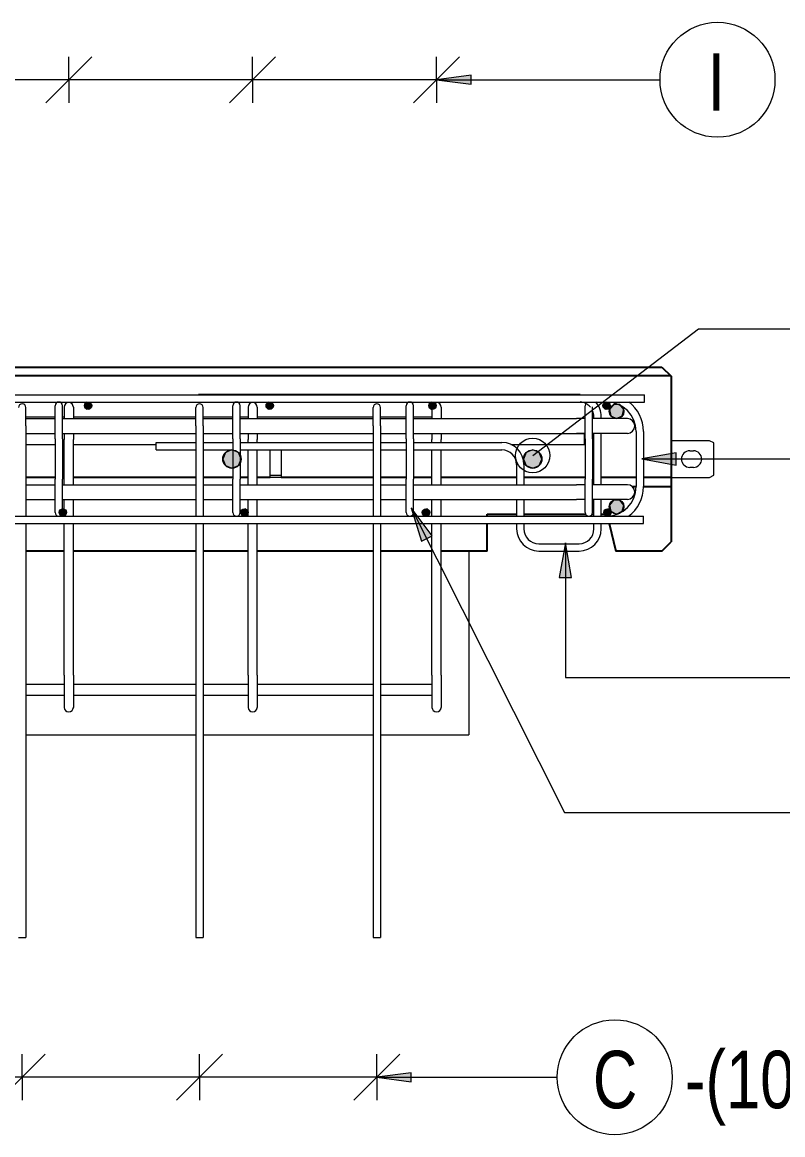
# Model space of a CAD drawing. Header units: millimetres. Extents: x 15401 to 36280, y -2060 to 13564.
# Drawn here: x 30357 to 31184, y 12279 to 13489 of the extents above; entities that cross this region are included whole.
import ezdxf

# ---------------------------------------------------------------- set-up
doc = ezdxf.new("R2010")
doc.units = ezdxf.units.MM
for name, color, linetype, lineweight in [('A-ANNO-DIMS', 211, 'Continuous', 9), ('A-ANNO-DIMS-25', 211, 'Continuous', 9), ('A-GENM', 13, 'Continuous', 18), ('A-WALL', 113, 'Continuous', 25), ('S-BEAM', 12, 'Continuous', 18), ('S-RBAR', 171, 'Continuous', 18), ('S-RBAR-IDEN', 171, 'Continuous', 9)]:
    doc.layers.add(name, color=color, linetype=linetype, lineweight=lineweight)
doc.styles.add('Arial_2', font='arial.ttf', dxfattribs={"height": 59.53125})
doc.styles.add('Nirmala UI Semilight', font='NirmalaS.ttf', dxfattribs={"width": 0.8, "height": 100})
doc.styles.add('Nirmala UI Semilight_1', font='NirmalaS.ttf', dxfattribs={"width": 0.8, "height": 62.5})
doc.dimstyles.new('Arrow_Filled_-_2_5_NI_UI_2', dxfattribs={"dimscale": 304.8, "dimtxt": 65.460247, "dimasz": 0.164042, "dimexe": 0.082021, "dimexo": 0.0625, "dimgap": 0.082021, "dimtad": 1, "dimdec": 4, "dimzin": 0, "dimdsep": 46, "dimtxsty": 'Nirmala UI Semilight', "dimblk1": 'OBLIQUE', "dimblk2": 'OBLIQUE', "dimsah": 1, "dimcen": 0.09, "dimazin": 0, "dimtfac": 1, "dimtdec": 4, "dimtix": 1, "dimtmove": 0, "dimatfit": 3, "dimfxl": 0.082021, "dimfxlon": 1, "dimtvp": 1, "dimtolj": 1, "dimtzin": 0, "dimarcsym": 2})
doc.dimstyles.new('Arrow_Filled_-_2_5_NI_UI_3', dxfattribs={"dimscale": 304.8, "dimtxt": 65.460247, "dimasz": 0.164042, "dimexe": 0.082021, "dimexo": 0.0625, "dimgap": 0.082021, "dimtad": 1, "dimdec": 4, "dimzin": 0, "dimdsep": 46, "dimtxsty": 'Arial_2', "dimblk1": 'OBLIQUE', "dimblk2": 'OBLIQUE', "dimsah": 1, "dimcen": 0.09, "dimazin": 0, "dimtfac": 1, "dimtdec": 4, "dimtix": 1, "dimtmove": 0, "dimatfit": 3, "dimfxl": 0.082021, "dimfxlon": 1, "dimtvp": 1, "dimtolj": 1, "dimtzin": 0, "dimarcsym": 2})

# ---------------------------------------------------------------- blocks, each defined once
blk = doc.blocks.new('M_Rectangular Corbel - M_Rectangular Corbel-1451328-Elevation Top 1')
at = {"layer": 'S-BEAM'}
for p, q in [((20244.6, 12913.8), (20244.6, 12713.8)), ((19763.1, 12713.8), (19947.8, 12713.8)), ((19955.8, 12713.8), (20140.6, 12713.8)), ((20148.6, 12713.8), (20244.6, 12713.8))]:
    blk.add_line(p, q, dxfattribs=at)
blk = doc.blocks.new('RR spread anchor face based - RR-SA-4_0-180-V8-Elevation Top 1')
at = {"layer": 'A-GENM'}
for p, q in [((20028.6, 12996.3), (20028.6, 13023.8)), ((20040.6, 13023.8), (20040.6, 12996.3)), ((20028.6, 12993.8), (20028.6, 12996.3)), ((20028.6, 12996.3), (20040.6, 12996.3)), ((20040.6, 12993.8), (20028.6, 12993.8)), ((20040.6, 12996.3), (20040.6, 12993.8))]:
    blk.add_line(p, q, dxfattribs=at)
blk = doc.blocks.new('RR spread anchor face based - RR-SA-3_0-200-1726827-Elevation Top 1')
at = {"layer": 'A-GENM'}
for p, q in [((20506.1, 13033.8), (20464.6, 13033.8)), ((20511.1, 13031.3), (20506.1, 13033.8)), ((20511.1, 12996.3), (20511.1, 13031.3)), ((20484.8, 13022.8), (20488.8, 13022.8)), ((20488.8, 13004.8), (20484.8, 13004.8)), ((20464.6, 12993.8), (20506.1, 12993.8)), ((20506.1, 12993.8), (20511.1, 12996.3))]:
    blk.add_line(p, q, dxfattribs=at)
for centre, start, end in [((20484.8, 13013.8), 90, 270), ((20488.8, 13013.8), 270, 90)]:
    blk.add_arc(centre, 9, start, end, dxfattribs=at)
blk = doc.blocks.new('DIMBLOCK148-Elevation Top 1')
at = {"layer": 'A-ANNO-DIMS-25'}
for p, q in [((30550.2, 12341.7), (30575.2, 12366.7)), ((30550.2, 12341.7), (30550.2, 12366.7)), ((30742.9, 12341.7), (30767.9, 12366.7)), ((30742.9, 12341.7), (30742.9, 12366.7)), ((30550.2, 12341.7), (30525.2, 12316.7)), ((30742.9, 12341.7), (30550.2, 12341.7)), ((30550.2, 12341.7), (30550.2, 12316.7)), ((30742.9, 12341.7), (30717.9, 12316.7)), ((30742.9, 12341.7), (30742.9, 12316.7))]:
    blk.add_line(p, q, dxfattribs=at)
blk = doc.blocks.new('_Oblique')
at = {"color": 0, "linetype": 'ByBlock', "lineweight": -2}
blk.add_line((-0.5, -0.5), (0.5, 0.5), dxfattribs=at)
blk = doc.blocks.new('DIMBLOCK149-Elevation Top 1')
at = {"layer": 'A-ANNO-DIMS-25'}
for p, q in [((30357.4, 12341.7), (30382.4, 12366.7)), ((30357.4, 12341.7), (30357.4, 12366.7)), ((30550.2, 12341.7), (30575.2, 12366.7)), ((30550.2, 12341.7), (30550.2, 12366.7)), ((30357.4, 12341.7), (30332.4, 12316.7)), ((30550.2, 12341.7), (30357.4, 12341.7)), ((30357.4, 12341.7), (30357.4, 12316.7)), ((30550.2, 12341.7), (30525.2, 12316.7)), ((30550.2, 12341.7), (30550.2, 12316.7))]:
    blk.add_line(p, q, dxfattribs=at)
blk = doc.blocks.new('DIMBLOCK150-Elevation Top 1')
at = {"layer": 'A-ANNO-DIMS-25'}
for p, q in [((30164.7, 12341.7), (30189.7, 12366.7)), ((30164.7, 12341.7), (30164.7, 12366.7)), ((30357.4, 12341.7), (30382.4, 12366.7)), ((30357.4, 12341.7), (30357.4, 12366.7)), ((30164.7, 12341.7), (30139.7, 12316.7)), ((30357.4, 12341.7), (30164.7, 12341.7)), ((30164.7, 12341.7), (30164.7, 12316.7)), ((30357.4, 12341.7), (30332.4, 12316.7)), ((30357.4, 12341.7), (30357.4, 12316.7))]:
    blk.add_line(p, q, dxfattribs=at)
blk = doc.blocks.new('DIMBLOCK157-Elevation Top 1')
at = {"layer": 'A-ANNO-DIMS-25'}
for p, q in [((29008.4, 12341.7), (29033.4, 12366.7)), ((29008.4, 12341.7), (29008.4, 12366.7)), ((29201.1, 12341.7), (29226.1, 12366.7)), ((29201.1, 12341.7), (29201.1, 12366.7)), ((29393.8, 12341.7), (29418.8, 12366.7)), ((29393.8, 12341.7), (29393.8, 12366.7)), ((29586.5, 12341.7), (29611.5, 12366.7)), ((29586.5, 12341.7), (29586.5, 12366.7)), ((29779.3, 12341.7), (29804.3, 12366.7)), ((29779.3, 12341.7), (29779.3, 12366.7)), ((29972, 12341.7), (29997, 12366.7)), ((29972, 12341.7), (29972, 12366.7)), ((30164.7, 12341.7), (30189.7, 12366.7)), ((30164.7, 12341.7), (30164.7, 12366.7)), ((30357.4, 12341.7), (30382.4, 12366.7)), ((30357.4, 12341.7), (30357.4, 12366.7)), ((30550.2, 12341.7), (30575.2, 12366.7)), ((30550.2, 12341.7), (30550.2, 12366.7)), ((30742.9, 12341.7), (30767.9, 12366.7)), ((30742.9, 12341.7), (30742.9, 12366.7)), ((29008.4, 12341.7), (28983.4, 12316.7)), ((30742.9, 12341.7), (29008.4, 12341.7)), ((29201.1, 12341.7), (29008.4, 12341.7)), ((29008.4, 12341.7), (29008.4, 12316.7)), ((29201.1, 12341.7), (29176.1, 12316.7)), ((29393.8, 12341.7), (29201.1, 12341.7)), ((29201.1, 12341.7), (29201.1, 12316.7)), ((29393.8, 12341.7), (29368.8, 12316.7)), ((29586.5, 12341.7), (29393.8, 12341.7)), ((29393.8, 12341.7), (29393.8, 12316.7)), ((29586.5, 12341.7), (29561.5, 12316.7)), ((29779.3, 12341.7), (29586.5, 12341.7)), ((29586.5, 12341.7), (29586.5, 12316.7)), ((29779.3, 12341.7), (29754.3, 12316.7)), ((29972, 12341.7), (29779.3, 12341.7)), ((29779.3, 12341.7), (29779.3, 12316.7)), ((29972, 12341.7), (29947, 12316.7)), ((30164.7, 12341.7), (29972, 12341.7)), ((29972, 12341.7), (29972, 12316.7)), ((30164.7, 12341.7), (30139.7, 12316.7)), ((30357.4, 12341.7), (30164.7, 12341.7)), ((30164.7, 12341.7), (30164.7, 12316.7)), ((30357.4, 12341.7), (30332.4, 12316.7)), ((30550.2, 12341.7), (30357.4, 12341.7)), ((30357.4, 12341.7), (30357.4, 12316.7)), ((30550.2, 12341.7), (30525.2, 12316.7)), ((30742.9, 12341.7), (30550.2, 12341.7)), ((30550.2, 12341.7), (30550.2, 12316.7)), ((30742.9, 12341.7), (30717.9, 12316.7)), ((30742.9, 12341.7), (30742.9, 12316.7))]:
    blk.add_line(p, q, dxfattribs=at)
blk = doc.blocks.new('_None')
blk = doc.blocks.new('DIMBLOCK158-Elevation Top 1')
at = {"layer": 'A-ANNO-DIMS-25'}
for p, q in [((30607.9, 13426.2), (30632.9, 13451.2)), ((30607.9, 13426.2), (30607.9, 13451.2)), ((30807.9, 13426.2), (30832.9, 13451.2)), ((30807.9, 13426.2), (30807.9, 13451.2)), ((30607.9, 13426.2), (30582.9, 13401.2)), ((30807.9, 13426.2), (30607.9, 13426.2)), ((30607.9, 13426.2), (30607.9, 13401.2)), ((30807.9, 13426.2), (30782.9, 13401.2)), ((30807.9, 13426.2), (30807.9, 13401.2))]:
    blk.add_line(p, q, dxfattribs=at)
blk = doc.blocks.new('DIMBLOCK159-Elevation Top 1')
at = {"layer": 'A-ANNO-DIMS-25'}
for p, q in [((30408, 13426.2), (30433, 13451.2)), ((30408, 13426.2), (30408, 13451.2)), ((30607.9, 13426.2), (30632.9, 13451.2)), ((30607.9, 13426.2), (30607.9, 13451.2)), ((30408, 13426.2), (30383, 13401.2)), ((30607.9, 13426.2), (30408, 13426.2)), ((30408, 13426.2), (30408, 13401.2)), ((30607.9, 13426.2), (30582.9, 13401.2)), ((30607.9, 13426.2), (30607.9, 13401.2))]:
    blk.add_line(p, q, dxfattribs=at)
blk = doc.blocks.new('DIMBLOCK160-Elevation Top 1')
at = {"layer": 'A-ANNO-DIMS-25'}
for p, q in [((30208, 13426.2), (30233, 13451.2)), ((30208, 13426.2), (30208, 13451.2)), ((30408, 13426.2), (30433, 13451.2)), ((30408, 13426.2), (30408, 13451.2)), ((30208, 13426.2), (30183, 13401.2)), ((30408, 13426.2), (30208, 13426.2)), ((30208, 13426.2), (30208, 13401.2)), ((30408, 13426.2), (30383, 13401.2)), ((30408, 13426.2), (30408, 13401.2))]:
    blk.add_line(p, q, dxfattribs=at)
blk = doc.blocks.new('DIMBLOCK167-Elevation Top 1')
at = {"layer": 'A-ANNO-DIMS-25'}
for p, q in [((29008.4, 13426.2), (29033.4, 13451.2)), ((29008.4, 13426.2), (29008.4, 13451.2)), ((29208.3, 13426.2), (29233.3, 13451.2)), ((29208.3, 13426.2), (29208.3, 13451.2)), ((29408.3, 13426.2), (29433.3, 13451.2)), ((29408.3, 13426.2), (29408.3, 13451.2)), ((29608.2, 13426.2), (29633.2, 13451.2)), ((29608.2, 13426.2), (29608.2, 13451.2)), ((29808.2, 13426.2), (29833.2, 13451.2)), ((29808.2, 13426.2), (29808.2, 13451.2)), ((30008.1, 13426.2), (30033.1, 13451.2)), ((30008.1, 13426.2), (30008.1, 13451.2)), ((30208, 13426.2), (30233, 13451.2)), ((30208, 13426.2), (30208, 13451.2)), ((30408, 13426.2), (30433, 13451.2)), ((30408, 13426.2), (30408, 13451.2)), ((30607.9, 13426.2), (30632.9, 13451.2)), ((30607.9, 13426.2), (30607.9, 13451.2)), ((30807.9, 13426.2), (30832.9, 13451.2)), ((30807.9, 13426.2), (30807.9, 13451.2)), ((29008.4, 13426.2), (28983.4, 13401.2)), ((30807.9, 13426.2), (29008.4, 13426.2)), ((29208.3, 13426.2), (29008.4, 13426.2)), ((29008.4, 13426.2), (29008.4, 13401.2)), ((29208.3, 13426.2), (29183.3, 13401.2)), ((29408.3, 13426.2), (29208.3, 13426.2)), ((29208.3, 13426.2), (29208.3, 13401.2)), ((29408.3, 13426.2), (29383.3, 13401.2)), ((29608.2, 13426.2), (29408.3, 13426.2)), ((29408.3, 13426.2), (29408.3, 13401.2)), ((29608.2, 13426.2), (29583.2, 13401.2)), ((29808.2, 13426.2), (29608.2, 13426.2)), ((29608.2, 13426.2), (29608.2, 13401.2)), ((29808.2, 13426.2), (29783.2, 13401.2)), ((30008.1, 13426.2), (29808.2, 13426.2)), ((29808.2, 13426.2), (29808.2, 13401.2)), ((30008.1, 13426.2), (29983.1, 13401.2)), ((30208, 13426.2), (30008.1, 13426.2)), ((30008.1, 13426.2), (30008.1, 13401.2)), ((30208, 13426.2), (30183, 13401.2)), ((30408, 13426.2), (30208, 13426.2)), ((30208, 13426.2), (30208, 13401.2)), ((30408, 13426.2), (30383, 13401.2)), ((30607.9, 13426.2), (30408, 13426.2)), ((30408, 13426.2), (30408, 13401.2)), ((30607.9, 13426.2), (30582.9, 13401.2)), ((30807.9, 13426.2), (30607.9, 13426.2)), ((30607.9, 13426.2), (30607.9, 13401.2)), ((30807.9, 13426.2), (30782.9, 13401.2)), ((30807.9, 13426.2), (30807.9, 13401.2))]:
    blk.add_line(p, q, dxfattribs=at)
blk = doc.blocks.new('M_Rebar Tag_rfa MARK - ARROW-794226-Elevation Top 1')
at = {"layer": 'S-RBAR-IDEN'}
blk.add_circle((20403.3, 12341.7), 62.5, dxfattribs=at)

msp = doc.modelspace()

# ---------------------------------------------------------------- hatches: boundary and pattern name
at = {"layer": 'S-RBAR'}
h = msp.add_hatch(color=256, dxfattribs=at)
edge = h.paths.add_edge_path()
edge.add_arc((30428.97335, 13071.80383), 4, 0, 360)
for points in [[(30427.73729, 13067.9996), (30432.20942, 13069.45269), (30432.20942, 13074.15497), (30427.73729, 13075.60806), (30424.97335, 13071.80383)], [(30625.23351, 13067.9996), (30629.70564, 13069.45269), (30629.70564, 13074.15497), (30625.23351, 13075.60806), (30622.46957, 13071.80383), (30624.68166, 13068.75915)], [(30802.10473, 13067.9996), (30806.57686, 13069.45269), (30806.57686, 13074.15497), (30802.10473, 13075.60806), (30799.3408, 13071.80383)], [(30991.47595, 13067.9996), (30995.94808, 13069.45269), (30995.94808, 13074.15497), (30991.47595, 13075.60806), (30988.71202, 13071.80383)], [(31003.55613, 13057.80383), (31009.81078, 13060.81591), (31011.35556, 13067.584), (31007.0272, 13073.01158), (31000.08506, 13073.01158), (30995.75671, 13067.584), (30997.30148, 13060.81591)], [(30585.37655, 13003.80383), (30592.44761, 13006.73276), (30595.37655, 13013.80383), (30592.44761, 13020.8749), (30585.37655, 13023.80383), (30578.30548, 13020.8749), (30575.37655, 13013.80383), (30578.30548, 13006.73276)], [(30912.47655, 13003.80383), (30919.54761, 13006.73276), (30922.47655, 13013.80383), (30919.54761, 13020.8749), (30912.47655, 13023.80383), (30905.40548, 13020.8749), (30902.47655, 13013.80383), (30905.40548, 13006.73276)], [(31003.55613, 12954.05371), (31009.81078, 12957.06579), (31011.35556, 12963.83388), (31007.0272, 12969.26146), (31000.08506, 12969.26146), (30995.75671, 12963.83388), (30997.30148, 12957.06579)], [(30402.77108, 12951.9996), (30405.53501, 12955.80383), (30402.77108, 12959.60806), (30398.29894, 12958.15497), (30398.29894, 12953.45269)], [(30600.18602, 12951.9996), (30602.94996, 12955.80383), (30600.18602, 12959.60806), (30595.71389, 12958.15497), (30595.71389, 12953.45269)], [(30797.60097, 12951.9996), (30800.3649, 12955.80383), (30797.60097, 12959.60806), (30793.12883, 12958.15497), (30793.12883, 12953.45269)], [(30995.01592, 12951.9996), (30997.77985, 12955.80383), (30995.01592, 12959.60806), (30990.54378, 12958.15497), (30990.54378, 12953.45269), (30993.91862, 12952.35614)]]:
    msp.add_hatch(color=256, dxfattribs=at).paths.add_polyline_path(points)
h = msp.add_hatch(color=256, dxfattribs=at)
edge = h.paths.add_edge_path()
edge.add_arc((30626.46957, 13071.80383), 4, 0, 360)
h = msp.add_hatch(color=256, dxfattribs=at)
edge = h.paths.add_edge_path()
edge.add_arc((30803.3408, 13071.80383), 4, 0, 360)
h = msp.add_hatch(color=256, dxfattribs=at)
edge = h.paths.add_edge_path()
edge.add_arc((30992.71202, 13071.80383), 4, 0, 360)
h = msp.add_hatch(color=256, dxfattribs=at)
edge = h.paths.add_edge_path()
edge.add_arc((31003.55613, 13065.80383), 8, 0, 360)
h = msp.add_hatch(color=256, dxfattribs=at)
edge = h.paths.add_edge_path()
edge.add_arc((30585.37655, 13013.80383), 10, 0, 360)
h = msp.add_hatch(color=256, dxfattribs=at)
edge = h.paths.add_edge_path()
edge.add_arc((30912.47655, 13013.80383), 10, 0, 360)
h = msp.add_hatch(color=256, dxfattribs=at)
edge = h.paths.add_edge_path()
edge.add_arc((31003.55613, 12962.05371), 8, 0, 360)
h = msp.add_hatch(color=256, dxfattribs=at)
edge = h.paths.add_edge_path()
edge.add_arc((30401.53501, 12955.80383), 4, 0, 360)
h = msp.add_hatch(color=256, dxfattribs=at)
edge = h.paths.add_edge_path()
edge.add_arc((30598.94996, 12955.80383), 4, 0, 360)
h = msp.add_hatch(color=256, dxfattribs=at)
edge = h.paths.add_edge_path()
edge.add_arc((30796.3649, 12955.80383), 4, 0, 360)
h = msp.add_hatch(color=256, dxfattribs=at)
edge = h.paths.add_edge_path()
edge.add_arc((30993.77985, 12955.80383), 4, 0, 360)
at = {"layer": 'S-RBAR-IDEN'}
for points in [[(30807.8089, 13426.22549), (30845.3089, 13421.28852), (30845.3089, 13431.16246)], [(31030.98358, 13013.90015), (31068.48358, 13007.28789), (31068.48358, 13020.51241)], [(30780.41377, 12960.84679), (30791.34307, 12924.37047), (30803.15959, 12930.3083)], [(30947.85417, 12922.59928), (30941.24191, 12885.09928), (30954.46644, 12885.09928)], [(30742.75448, 12341.66824), (30780.25448, 12336.73127), (30780.25448, 12346.60521)]]:
    msp.add_hatch(color=256, dxfattribs=at).paths.add_polyline_path(points)

# ---------------------------------------------------------------- linework, layer by layer
at = {"layer": 'A-WALL'}
for p, q in [((28918.37913, 13113.80383), (31052.87396, 13113.80383)), ((31052.87396, 13113.80383), (31062.87655, 13103.80125)), ((31062.42407, 13104.25373), (28908.82903, 13104.25373)), ((31062.87655, 13103.80125), (31062.87655, 12923.80641)), ((30393.09389, 12993.79178), (30361.4321, 12993.79178)), ((30402.98939, 12993.79178), (30401.09389, 12993.79178)), ((30546.15432, 12993.79178), (30412.98939, 12993.79178)), ((30586.45124, 12993.79178), (30554.15432, 12993.79178)), ((30602.93297, 12993.79178), (30594.45124, 12993.79178)), ((30626.87655, 12993.79178), (30612.93297, 12993.79178)), ((30738.87655, 12993.79178), (30638.87655, 12993.79178)), ((30774.8086, 12993.79178), (30746.87655, 12993.79178)), ((30802.87655, 12993.79178), (30782.92607, 12993.79178)), ((30894.87655, 12993.79178), (30812.87655, 12993.79178)), ((30969.41595, 12993.79178), (30902.87655, 12993.79178)), ((30978.87655, 12993.79178), (30977.41595, 12993.79178)), ((31024.87282, 12993.79178), (30986.87655, 12993.79178)), ((31062.87655, 12993.79178), (31032.87282, 12993.79178)), ((31024.87282, 12983.79178), (31020.75873, 12983.79178)), ((31062.87655, 12983.79178), (31032.87282, 12983.79178)), ((30862.87655, 12951.80383), (30862.87655, 12953.80383)), ((30862.87655, 12953.80383), (30894.87655, 12953.80383)), ((30862.87655, 12913.80383), (30862.87655, 12943.80383)), ((30902.87655, 12953.80383), (30969.95185, 12953.80383)), ((30976.88005, 12953.80383), (30978.87655, 12953.80383)), ((30986.87655, 12953.80383), (30992.87655, 12953.80383)), ((30992.87655, 12953.80383), (30993.3605, 12951.86803)), ((30995.37655, 12943.80383), (31002.87655, 12913.80383)), ((31052.87396, 12913.80383), (31062.87655, 12923.80641)), ((30402.98939, 12913.80383), (30361.4321, 12913.80383)), ((30546.15432, 12913.80383), (30412.98939, 12913.80383)), ((30602.93297, 12913.80383), (30554.15432, 12913.80383)), ((30738.87655, 12913.80383), (30612.93297, 12913.80383)), ((30802.87655, 12913.80383), (30746.87655, 12913.80383)), ((30862.87655, 12913.80383), (30812.87655, 12913.80383)), ((31052.87396, 12913.80383), (31002.87655, 12913.80383))]:
    msp.add_line(p, q, dxfattribs=at)
at = {"layer": 'S-RBAR'}
for p, q in [((28938.37859, 13083.80383), (31033.81032, 13083.80383)), ((28938.37859, 13075.80383), (31033.81032, 13075.80383)), ((30427.73729, 13075.60806), (30424.97335, 13071.80383)), ((30432.20942, 13074.15497), (30427.73729, 13075.60806)), ((30962.87655, 13083.95682), (30549.02774, 13083.95682)), ((30625.23351, 13075.60806), (30622.46957, 13071.80383)), ((30629.70564, 13074.15497), (30625.23351, 13075.60806)), ((30802.10473, 13075.60806), (30799.3408, 13071.80383)), ((30806.57686, 13074.15497), (30802.10473, 13075.60806)), ((30991.47595, 13075.60806), (30988.71202, 13071.80383)), ((30995.94808, 13074.15497), (30991.47595, 13075.60806)), ((31033.81032, 13075.80383), (31033.81032, 13083.80383)), ((30361.4321, 13049.80383), (30361.4321, 13069.80383)), ((30393.09389, 13035.80383), (30393.09389, 13071.80383)), ((30401.09389, 13035.80383), (30401.09389, 13071.80383)), ((30402.98939, 13070.21367), (30402.98939, 13057.9114)), ((30412.98939, 13070.21367), (30412.98939, 13057.9114)), ((30424.97335, 13071.80383), (30427.73729, 13067.9996)), ((30427.73729, 13067.9996), (30432.20942, 13069.45269)), ((30432.20942, 13069.45269), (30432.20942, 13074.15497)), ((30546.15432, 13049.80383), (30546.15432, 13069.80383)), ((30554.15432, 13049.80383), (30554.15432, 13069.80383)), ((30586.45124, 13035.80383), (30586.45124, 13071.80383)), ((30594.45124, 13035.80383), (30594.45124, 13071.80383)), ((30602.93297, 13070.21367), (30602.93297, 13057.9114)), ((30612.93297, 13070.21367), (30612.93297, 13057.9114)), ((30622.46957, 13071.80383), (30624.68166, 13068.75915)), ((30624.68166, 13068.75915), (30625.23351, 13067.9996)), ((30625.23351, 13067.9996), (30629.70564, 13069.45269)), ((30629.70564, 13069.45269), (30629.70564, 13074.15497)), ((30738.87655, 13049.80383), (30738.87655, 13069.80383)), ((30746.87655, 13049.80383), (30746.87655, 13069.80383)), ((30774.8086, 13035.80383), (30774.8086, 13071.80383)), ((30782.8086, 13035.80383), (30782.8086, 13071.80383)), ((30799.3408, 13071.80383), (30802.10473, 13067.9996)), ((30802.10473, 13067.9996), (30806.57686, 13069.45269)), ((30802.87655, 13070.21367), (30802.87655, 13057.9114)), ((30806.57686, 13069.45269), (30806.57686, 13074.15497)), ((30812.87655, 13070.21367), (30812.87655, 13057.9114)), ((30969.41595, 13035.80383), (30969.41595, 13071.80383)), ((30977.41595, 13035.80383), (30977.41595, 13070.57716)), ((30988.71202, 13071.80383), (30991.47595, 13067.9996)), ((30991.47595, 13067.9996), (30995.94808, 13069.45269)), ((31000.08506, 13073.01158), (30995.75671, 13067.584)), ((30995.75671, 13067.584), (30997.30148, 13060.81591)), ((30995.94808, 13069.45269), (30995.94808, 13074.15497)), ((31007.0272, 13073.01158), (31000.08506, 13073.01158)), ((31011.35556, 13067.584), (31007.0272, 13073.01158)), ((31009.81078, 13060.81591), (31011.35556, 13067.584)), ((30361.4321, 13059.80383), (30393.09389, 13059.80383)), ((30361.4321, 13057.75352), (30393.09389, 13057.75352)), ((30401.09389, 13059.80383), (30402.98939, 13059.80383)), ((30401.09389, 13057.75352), (30546.15432, 13057.75352)), ((30412.98939, 13059.80383), (30546.15432, 13059.80383)), ((30554.15432, 13059.80383), (30586.45124, 13059.80383)), ((30554.15432, 13057.75352), (30586.45124, 13057.75352)), ((30594.45124, 13059.80383), (30602.93297, 13059.80383)), ((30594.45124, 13057.75352), (30738.87655, 13057.75352)), ((30612.93297, 13059.80383), (30738.87655, 13059.80383)), ((30746.87655, 13059.80383), (30774.8086, 13059.80383)), ((30746.87655, 13057.75352), (30774.8086, 13057.75352)), ((30782.92607, 13059.80383), (30802.87655, 13059.80383)), ((30782.92607, 13057.75352), (30959.87741, 13057.75352)), ((30969.42972, 13057.75352), (30959.87741, 13057.75352)), ((31015.37741, 13057.75352), (30977.48925, 13057.75352)), ((30978.87655, 13057.75352), (30978.87655, 13059.95682)), ((30986.87655, 13057.75352), (30986.87655, 13059.95682)), ((30997.30148, 13060.81591), (31003.55613, 13057.80383)), ((31003.55613, 13057.80383), (31009.81078, 13060.81591)), ((30361.4321, 13049.80383), (30361.4321, 12951.80383)), ((30361.4321, 13041.75352), (30393.09389, 13041.75352)), ((30361.4321, 13041.51962), (30393.09389, 13041.51962)), ((30361.4321, 13041.51962), (30393.09389, 13041.51962)), ((30401.09389, 13041.75352), (30546.15432, 13041.75352)), ((30401.09389, 13041.51962), (30402.98939, 13041.51962)), ((30401.09389, 13041.51962), (30402.98939, 13041.51962)), ((30402.98939, 13041.78951), (30402.98939, 13035.21367)), ((30412.98939, 13041.78951), (30412.98939, 13035.21367)), ((30412.98939, 13041.51962), (30546.15432, 13041.51962)), ((30412.98939, 13041.51962), (30546.15432, 13041.51962)), ((30546.15432, 13049.80383), (30546.15432, 12951.80383)), ((30554.15432, 13049.80383), (30554.15432, 12951.80383)), ((30554.15432, 13041.75352), (30586.45124, 13041.75352)), ((30554.15432, 13041.51962), (30586.45124, 13041.51962)), ((30554.15432, 13041.51962), (30586.45124, 13041.51962)), ((30594.45124, 13041.75352), (30738.87655, 13041.75352)), ((30594.45124, 13041.51962), (30602.93297, 13041.51962)), ((30594.45124, 13041.51962), (30602.93297, 13041.51962)), ((30602.93297, 13041.78951), (30602.93297, 13035.21367)), ((30612.93297, 13041.78951), (30612.93297, 13035.21367)), ((30612.93297, 13041.51962), (30738.87655, 13041.51962)), ((30612.93297, 13041.51962), (30738.87655, 13041.51962)), ((30738.87655, 13049.80383), (30738.87655, 12951.80383)), ((30746.87655, 13049.80383), (30746.87655, 12951.80383)), ((30746.87655, 13041.75352), (30774.8086, 13041.75352)), ((30746.87655, 13041.51962), (30774.8086, 13041.51962)), ((30746.87655, 13041.51962), (30774.8086, 13041.51962)), ((30782.92607, 13041.75352), (30959.87741, 13041.75352)), ((30782.92607, 13041.51962), (30802.87655, 13041.51962)), ((30782.92607, 13041.51962), (30802.87655, 13041.51962)), ((30802.87655, 13041.78951), (30802.87655, 13035.21367)), ((30812.87655, 13041.78951), (30812.87655, 13035.21367)), ((30812.87655, 13041.51962), (30968.69382, 13041.51962)), ((30812.87655, 13041.51962), (30968.69382, 13041.51962)), ((30969.42972, 13041.75352), (30959.87741, 13041.75352)), ((30968.69382, 13029.51962), (30968.69382, 13041.51962)), ((30968.69382, 13029.51962), (30968.69382, 13041.51962)), ((31015.37741, 13041.75352), (30977.48925, 13041.75352)), ((30978.87655, 12985.9235), (30978.87655, 13041.75352)), ((30986.87655, 12985.9235), (30986.87655, 13041.75352)), ((31024.87282, 13043.80383), (31024.87282, 12983.80383)), ((31032.87282, 13043.80383), (31032.87282, 12983.80383)), ((30361.4321, 13029.51962), (30393.09389, 13029.51962)), ((30361.4321, 13029.51962), (30393.09389, 13029.51962)), ((30393.09389, 13035.80383), (30393.09389, 12991.80383)), ((30401.09389, 13035.80383), (30401.09389, 12991.80383)), ((30401.09389, 13029.51962), (30402.98939, 13029.51962)), ((30401.09389, 13029.51962), (30402.98939, 13029.51962)), ((30402.98939, 12985.9235), (30402.98939, 13035.21367)), ((30412.98939, 12985.9235), (30412.98939, 13035.21367)), ((30412.98939, 13029.51962), (30502.87655, 13029.51962)), ((30412.98939, 13029.51962), (30502.87655, 13029.51962)), ((30502.87655, 13031.78395), (30546.15432, 13031.78395)), ((30502.87655, 13023.78395), (30502.87655, 13031.78395)), ((30554.15432, 13031.78395), (30586.45124, 13031.78395)), ((30586.45124, 13035.80383), (30586.45124, 12991.80383)), ((30594.45124, 13035.80383), (30594.45124, 12991.80383)), ((30594.45124, 13031.78395), (30738.87655, 13031.78395)), ((30602.93297, 13031.78395), (30602.93297, 13035.21367)), ((30612.93297, 13031.78395), (30612.93297, 13035.21367)), ((30746.87655, 13031.78395), (30774.8086, 13031.78395)), ((30774.8086, 13035.80383), (30774.8086, 12991.80383)), ((30782.8086, 13035.80383), (30782.8086, 12991.80383)), ((30782.92607, 13031.78395), (30878.87655, 13031.78395)), ((30802.87655, 13031.78395), (30802.87655, 13035.21367)), ((30812.87655, 13031.78395), (30812.87655, 13035.21367)), ((30888.58048, 13029.51962), (30968.69382, 13029.51962)), ((30888.58048, 13029.51962), (30968.69382, 13029.51962)), ((30969.41595, 13035.80383), (30969.41595, 12991.80383)), ((30977.41595, 13035.80383), (30977.41595, 12991.80383)), ((30502.87655, 13023.78395), (30546.15432, 13023.78395)), ((30554.15432, 13023.78395), (30586.45124, 13023.78395)), ((30578.30548, 13020.8749), (30575.37655, 13013.80383)), ((30585.37655, 13023.80383), (30578.30548, 13020.8749)), ((30592.44761, 13020.8749), (30585.37655, 13023.80383)), ((30595.37655, 13013.80383), (30592.44761, 13020.8749)), ((30594.45124, 13023.78395), (30738.87655, 13023.78395)), ((30602.93297, 12985.9235), (30602.93297, 13023.78395)), ((30612.93297, 12985.9235), (30612.93297, 13023.78395)), ((30746.87655, 13023.78395), (30774.8086, 13023.78395)), ((30782.92607, 13023.78395), (30878.87655, 13023.78395)), ((30802.87655, 12985.9235), (30802.87655, 13023.78395)), ((30812.87655, 12985.9235), (30812.87655, 13023.78395)), ((30905.40548, 13020.8749), (30902.47655, 13013.80383)), ((30912.47655, 13023.80383), (30905.40548, 13020.8749)), ((30919.54761, 13020.8749), (30912.47655, 13023.80383)), ((30922.47655, 13013.80383), (30919.54761, 13020.8749)), ((30575.37655, 13013.80383), (30578.30548, 13006.73276)), ((30578.30548, 13006.73276), (30585.37655, 13003.80383)), ((30585.37655, 13003.80383), (30592.44761, 13006.73276)), ((30592.44761, 13006.73276), (30595.37655, 13013.80383)), ((30894.87655, 13007.78395), (30894.87655, 12985.9235)), ((30902.47655, 13013.80383), (30905.40548, 13006.73276)), ((30902.87655, 13007.78395), (30902.87655, 12985.9235)), ((30905.40548, 13006.73276), (30912.47655, 13003.80383)), ((30912.47655, 13003.80383), (30919.54761, 13006.73276)), ((30919.54761, 13006.73276), (30922.47655, 13013.80383)), ((30393.09389, 12955.80383), (30393.09389, 12991.80383)), ((30401.09389, 12955.80383), (30401.09389, 12991.80383)), ((30586.45124, 12955.80383), (30586.45124, 12991.80383)), ((30594.45124, 12955.80383), (30594.45124, 12991.80383)), ((30774.8086, 12955.80383), (30774.8086, 12991.80383)), ((30782.8086, 12955.80383), (30782.8086, 12991.80383)), ((30969.41595, 12955.80383), (30969.41595, 12991.80383)), ((30977.41595, 12955.80383), (30977.41595, 12991.80383)), ((30361.4321, 12985.9235), (30393.09389, 12985.9235)), ((30401.09389, 12985.9235), (30546.15432, 12985.9235)), ((30554.15432, 12985.9235), (30586.45124, 12985.9235)), ((30594.45124, 12985.9235), (30738.87655, 12985.9235)), ((30746.87655, 12985.9235), (30774.8086, 12985.9235)), ((30782.92607, 12985.9235), (30959.87741, 12985.9235)), ((30969.42972, 12985.9235), (30959.87741, 12985.9235)), ((31015.37741, 12985.9235), (30977.48925, 12985.9235)), ((30361.4321, 12969.9235), (30393.09389, 12969.9235)), ((30401.09389, 12969.9235), (30546.15432, 12969.9235)), ((30402.98939, 12951.80383), (30402.98939, 12969.9235)), ((30412.98939, 12951.80383), (30412.98939, 12969.9235)), ((30554.15432, 12969.9235), (30586.45124, 12969.9235)), ((30594.45124, 12969.9235), (30738.87655, 12969.9235)), ((30602.93297, 12951.80383), (30602.93297, 12969.9235)), ((30612.93297, 12951.80383), (30612.93297, 12969.9235)), ((30746.87655, 12969.9235), (30774.8086, 12969.9235)), ((30782.92607, 12969.9235), (30959.87741, 12969.9235)), ((30802.87655, 12951.80383), (30802.87655, 12969.9235)), ((30812.87655, 12951.80383), (30812.87655, 12969.9235)), ((30894.87655, 12969.9235), (30894.87655, 12951.80383)), ((30902.87655, 12969.9235), (30902.87655, 12951.80383)), ((30969.42972, 12969.9235), (30959.87741, 12969.9235)), ((31015.37741, 12969.9235), (30977.48925, 12969.9235)), ((30978.87655, 12951.80383), (30978.87655, 12969.9235)), ((30986.87655, 12951.80383), (30986.87655, 12969.9235)), ((31000.08506, 12969.26146), (30995.75671, 12963.83388)), ((31007.0272, 12969.26146), (31000.08506, 12969.26146)), ((31011.35556, 12963.83388), (31007.0272, 12969.26146)), ((30402.77108, 12959.60806), (30398.29894, 12958.15497)), ((30398.29894, 12958.15497), (30398.29894, 12953.45269)), ((30405.53501, 12955.80383), (30402.77108, 12959.60806)), ((30402.77108, 12951.9996), (30405.53501, 12955.80383)), ((30600.18602, 12959.60806), (30595.71389, 12958.15497)), ((30595.71389, 12958.15497), (30595.71389, 12953.45269)), ((30602.94996, 12955.80383), (30600.18602, 12959.60806)), ((30600.18602, 12951.9996), (30602.94996, 12955.80383)), ((30797.60097, 12959.60806), (30793.12883, 12958.15497)), ((30793.12883, 12958.15497), (30793.12883, 12953.45269)), ((30800.3649, 12955.80383), (30797.60097, 12959.60806)), ((30797.60097, 12951.9996), (30800.3649, 12955.80383)), ((30995.01592, 12959.60806), (30990.54378, 12958.15497)), ((30990.54378, 12958.15497), (30990.54378, 12953.45269)), ((30997.77985, 12955.80383), (30995.01592, 12959.60806)), ((30995.01592, 12951.9996), (30997.77985, 12955.80383)), ((30995.75671, 12963.83388), (30997.30148, 12957.06579)), ((30997.30148, 12957.06579), (31003.55613, 12954.05371)), ((31003.55613, 12954.05371), (31009.81078, 12957.06579)), ((31009.81078, 12957.06579), (31011.35556, 12963.83388)), ((28978.37859, 12951.80383), (31032.87655, 12951.80383)), ((28978.37859, 12943.80383), (31032.87655, 12943.80383)), ((30361.4321, 12943.80383), (30361.4321, 12493.80383)), ((30398.29894, 12953.45269), (30402.77108, 12951.9996)), ((30402.98939, 12778.80383), (30402.98939, 12943.80383)), ((30412.98939, 12778.80383), (30412.98939, 12943.80383)), ((30546.15432, 12943.80383), (30546.15432, 12493.80383)), ((30554.15432, 12943.80383), (30554.15432, 12493.80383)), ((30595.71389, 12953.45269), (30600.18602, 12951.9996)), ((30602.93297, 12778.80383), (30602.93297, 12943.80383)), ((30612.93297, 12778.80383), (30612.93297, 12943.80383)), ((30738.87655, 12943.80383), (30738.87655, 12493.80383)), ((30746.87655, 12943.80383), (30746.87655, 12493.80383)), ((30793.12883, 12953.45269), (30797.60097, 12951.9996)), ((30802.87655, 12778.80383), (30802.87655, 12943.80383)), ((30812.87655, 12778.80383), (30812.87655, 12943.80383)), ((30894.87655, 12943.80383), (30894.87655, 12937.80383)), ((30902.87655, 12943.80383), (30902.87655, 12937.80383)), ((30978.87655, 12937.80383), (30978.87655, 12943.80383)), ((30986.87655, 12937.80383), (30986.87655, 12943.80383)), ((30990.54378, 12953.45269), (30993.91862, 12952.35614)), ((30993.91862, 12952.35614), (30995.01592, 12951.9996)), ((31032.87655, 12943.80383), (31032.87655, 12951.80383)), ((30918.87655, 12921.80383), (30962.87655, 12921.80383)), ((30918.87655, 12913.80383), (30962.87655, 12913.80383)), ((30402.98939, 12778.80383), (30402.98939, 12743.80383)), ((30412.98939, 12778.80383), (30412.98939, 12743.80383)), ((30602.93297, 12778.80383), (30602.93297, 12743.80383)), ((30612.93297, 12778.80383), (30612.93297, 12743.80383)), ((30802.87655, 12778.80383), (30802.87655, 12743.80383)), ((30812.87655, 12778.80383), (30812.87655, 12743.80383)), ((30361.4321, 12769.1959), (30402.98939, 12769.1959)), ((30412.98939, 12769.1959), (30546.15432, 12769.1959)), ((30554.15432, 12769.1959), (30602.93297, 12769.1959)), ((30612.93297, 12769.1959), (30738.87655, 12769.1959)), ((30746.87655, 12769.1959), (30802.87655, 12769.1959)), ((30361.4321, 12757.1959), (30402.98939, 12757.1959)), ((30412.98939, 12757.1959), (30546.15432, 12757.1959)), ((30554.15432, 12757.1959), (30602.93297, 12757.1959)), ((30612.93297, 12757.1959), (30738.87655, 12757.1959)), ((30746.87655, 12757.1959), (30802.87655, 12757.1959)), ((30353.4321, 12493.80383), (30361.4321, 12493.80383)), ((30546.15432, 12493.80383), (30554.15432, 12493.80383)), ((30738.87655, 12493.80383), (30746.87655, 12493.80383))]:
    msp.add_line(p, q, dxfattribs=at)
for centre, radius in [((30428.97335, 13071.80383), 4), ((30626.46957, 13071.80383), 4), ((30803.3408, 13071.80383), 4), ((30992.71202, 13071.80383), 4), ((31003.55613, 13065.80383), 8), ((30585.37655, 13013.80383), 10), ((30912.47655, 13013.80383), 10), ((31003.55613, 12962.05371), 8), ((30401.53501, 12955.80383), 4), ((30598.94996, 12955.80383), 4), ((30796.3649, 12955.80383), 4), ((30993.77985, 12955.80383), 4)]:
    msp.add_circle(centre, radius, dxfattribs=at)
for centre, radius, start, end in [((30397.09389, 13071.80383), 4, 0, 180), ((30590.45124, 13071.80383), 4, 0, 180), ((30778.8086, 13071.80383), 4, 0, 180), ((30962.87655, 13059.95682), 24, 87.19381394, 90), ((30962.87655, 13059.95682), 16, 40.5816496, 85.7907209), ((30962.87655, 13059.95682), 24, 0, 41.52151673), ((30992.87282, 13043.80383), 32, 0, 90), ((30992.87282, 13043.80383), 40, 360, 53.41551558), ((30357.4321, 13069.80383), 4, 0, 180), ((30407.98939, 13070.21367), 5, 360, 180), ((30550.15432, 13069.80383), 4, 0, 180), ((30607.93297, 13070.21367), 5, 360, 180), ((30742.87655, 13069.80383), 4, 0, 180), ((30807.87655, 13070.21367), 5, 360, 180), ((30973.41595, 13071.80383), 4, 144.60831091, 180), ((30962.87655, 13059.95682), 16, 0, 23.59052403), ((31015.37741, 13049.75352), 8, 270, 90), ((30878.87655, 13007.78395), 24, 0, 90), ((30878.87655, 13007.78395), 16, 0, 90), ((30992.87282, 12983.80383), 32, 270, 0), ((31015.37741, 12977.9235), 8, 270, 90), ((30992.87282, 12983.80383), 40, 306.23200126, 0), ((30397.09389, 12955.80383), 4, 180, 360), ((30590.45124, 12955.80383), 4, 180, 360), ((30778.8086, 12955.80383), 4, 180, 360), ((30973.41595, 12955.80383), 4, 180, 360), ((30918.87655, 12937.80383), 24, 180, 270), ((30918.87655, 12937.80383), 16, 180, 270), ((30962.87655, 12937.80383), 16, 270, 0), ((30962.87655, 12937.80383), 24, 270, 0), ((30407.98939, 12743.80383), 5, 180, 0), ((30407.98939, 12743.80383), 5, 345, 0), ((30607.93297, 12743.80383), 5, 180, 0), ((30607.93297, 12743.80383), 5, 345, 0), ((30807.87655, 12743.80383), 5, 180, 0), ((30807.87655, 12743.80383), 5, 345, 0)]:
    msp.add_arc(centre, radius, start, end, dxfattribs=at)
at = {"layer": 'S-RBAR-IDEN'}
for p, q in [((30845.3089, 13431.16246), (30807.8089, 13426.22549)), ((30807.8089, 13426.22549), (30845.3089, 13421.28852)), ((30807.8089, 13426.22549), (31050.78386, 13426.22549)), ((30845.3089, 13421.28852), (30845.3089, 13431.16246)), ((30912.35437, 13017.66758), (31092.57714, 13155.33775)), ((31092.57714, 13155.33775), (31261.43667, 13155.33775)), ((31068.48358, 13020.51241), (31030.98358, 13013.90015)), ((31068.48358, 13007.28789), (31068.48358, 13020.51241)), ((31030.98358, 13013.90015), (31068.48358, 13007.28789)), ((31030.98358, 13013.90015), (31261.43667, 13013.90015)), ((30780.41377, 12960.84679), (30791.34307, 12924.37047)), ((30803.15959, 12930.3083), (30780.41377, 12960.84679)), ((30780.41377, 12960.84679), (30946.85417, 12629.62385)), ((30791.34307, 12924.37047), (30803.15959, 12930.3083)), ((30947.85417, 12922.59928), (30941.24191, 12885.09928)), ((30954.46644, 12885.09928), (30947.85417, 12922.59928)), ((30947.85417, 12922.59928), (30947.85417, 12776.16828)), ((30941.24191, 12885.09928), (30954.46644, 12885.09928)), ((30947.85417, 12776.16828), (31262.43667, 12776.16828)), ((30946.85417, 12629.62385), (31261.43667, 12629.62385)), ((30780.25448, 12346.60521), (30742.75448, 12341.66824)), ((30742.75448, 12341.66824), (30780.25448, 12336.73127)), ((30742.75448, 12341.66824), (30939.10451, 12341.66824)), ((30780.25448, 12336.73127), (30780.25448, 12346.60521))]:
    msp.add_line(p, q, dxfattribs=at)
msp.add_circle((30912.35437, 13017.66758), 18.75, dxfattribs=at)

# ---------------------------------------------------------------- block references
at = {"layer": 'A-GENM'}
for name in ['RR spread anchor face based - RR-SA-3_0-200-1726827-Elevation Top 1', 'RR spread anchor face based - RR-SA-4_0-180-V8-Elevation Top 1']:
    msp.add_blockref(name, (10598.30705, 0), dxfattribs=at)
at = {"layer": 'S-BEAM'}
msp.add_blockref('M_Rectangular Corbel - M_Rectangular Corbel-1451328-Elevation Top 1', (10598.30705, 0), dxfattribs=at)
at = {"layer": 'S-RBAR-IDEN'}
for p in [(10709.9864, 1084.55725), (10598.30705, 0)]:
    msp.add_blockref('M_Rebar Tag_rfa MARK - ARROW-794226-Elevation Top 1', p, dxfattribs=at)

# ---------------------------------------------------------------- texts
at = {"layer": 'S-RBAR-IDEN', "char_height": 62.5, "attachment_point": 1, "style": 'Nirmala UI Semilight_1'}
for s, insert, width in [('I', (31102.70313, 13455.02668), 20.843875), ('-(10) -(T8)', (31077.9866, 12370.46943), 352.7425), ('C', (30977.82378, 12370.46943), 52.911375)]:
    msp.add_mtext(s, dxfattribs=dict(at, insert=insert, width=width))

# ---------------------------------------------------------------- dimensions: what is measured, and where the dimension line sits
at = {"layer": 'A-ANNO-DIMS'}
for base, p1, p2, text, dimstyle, override, picture, middle in [((29008.38436, 13426.16224), (30807.87655, 13401.16224), (29008.38436, 13401.16224), '1799', 'Arrow_Filled_-_2_5_NI_UI_3', {"dimpost": '<>', "dimblk1": 'None', "dimblk2": 'None', "dimsah": 1, "dimfxl": 1799.492187}, 'DIMBLOCK167-Elevation Top 1', (29908.13045, 13481.55729)), ((30208.04582, 13426.16224), (30407.98939, 13401.16224), (30208.04582, 13401.16224), ' ', 'Arrow_Filled_-_2_5_NI_UI_3', {"dimpost": '<>', "dimfxl": 199.943576}, 'DIMBLOCK160-Elevation Top 1', (30308.01761, 13426.16224)), ((30407.98939, 13426.16224), (30607.93297, 13401.16224), (30407.98939, 13401.16224), ' ', 'Arrow_Filled_-_2_5_NI_UI_3', {"dimpost": '<>', "dimfxl": 199.943576}, 'DIMBLOCK159-Elevation Top 1', (30507.96118, 13426.16224)), ((30607.93297, 13426.16224), (30807.87655, 13401.16224), (30607.93297, 13401.16224), ' ', 'Arrow_Filled_-_2_5_NI_UI_3', {"dimpost": '<>', "dimfxl": 199.943576}, 'DIMBLOCK158-Elevation Top 1', (30707.90476, 13426.16224)), ((29008.37655, 12341.68384), (30742.87655, 12366.68384), (29008.37655, 12366.68384), '1735', 'Arrow_Filled_-_2_5_NI_UI_2', {"dimpost": '<>', "dimblk1": 'None', "dimblk2": 'None', "dimsah": 1, "dimfxl": 1734.5}, 'DIMBLOCK157-Elevation Top 1', (29875.62655, 12418.67129)), ((30164.70988, 12341.68384), (30357.4321, 12366.68384), (30164.70988, 12366.68384), ' ', 'Arrow_Filled_-_2_5_NI_UI_2', {"dimpost": '<>', "dimfxl": 192.722222}, 'DIMBLOCK150-Elevation Top 1', (30261.07099, 12341.68384)), ((30357.4321, 12341.68384), (30550.15432, 12366.68384), (30357.4321, 12366.68384), ' ', 'Arrow_Filled_-_2_5_NI_UI_2', {"dimpost": '<>', "dimfxl": 192.722222}, 'DIMBLOCK149-Elevation Top 1', (30453.79321, 12341.68384)), ((30550.15432, 12341.68384), (30742.87655, 12366.68384), (30550.15432, 12366.68384), ' ', 'Arrow_Filled_-_2_5_NI_UI_2', {"dimpost": '<>', "dimfxl": 192.722222}, 'DIMBLOCK148-Elevation Top 1', (30646.51544, 12341.68384))]:
    dim = msp.add_linear_dim(base=base, p1=p1, p2=p2, text=text, dimstyle=dimstyle, override=override, dxfattribs=at)
    dim.commit()
    dim.dimension.update_dxf_attribs({"geometry": picture, "text_midpoint": middle})

doc.saveas('drawing.dxf')
